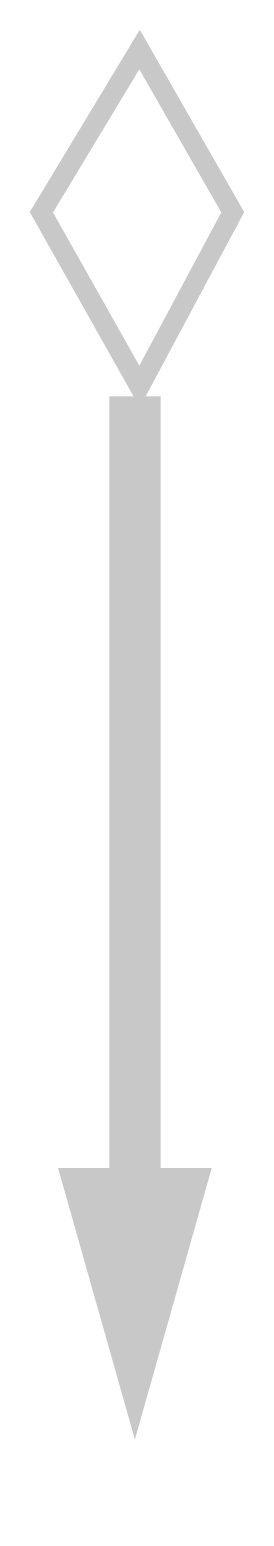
# Model space of a CAD drawing. Extents: x 0 to 0.54, y -0.25 to 3.46.
import ezdxf

# ---------------------------------------------------------------- set-up
doc = ezdxf.new("R2010")
doc.units = 0
doc.header["$MEASUREMENT"] = 0
doc.layers.get('0').update_dxf_attribs({"linetype": 'CONTINUOUS'})

msp = doc.modelspace()

# ---------------------------------------------------------------- linework, layer by layer
at = {"const_width": 0.05}
msp.add_lwpolyline([(0.2769, 3.4071), (0.0326, 3.0016), (0.2769, 2.5672), (0.5089, 3.0016)], close=True, dxfattribs=at)
at = {"const_width": 0.1275}
msp.add_lwpolyline([(0.2653, 0.5349), (0.2653, 2.5427)], dxfattribs=at)
msp.add_lwpolyline([(0.2653, -0.0573, 0, 0.3825, 0), (0.2653, 0.6194, 0.3825, 0.3825, 0)], format="xyseb")

doc.saveas('drawing.dxf')
